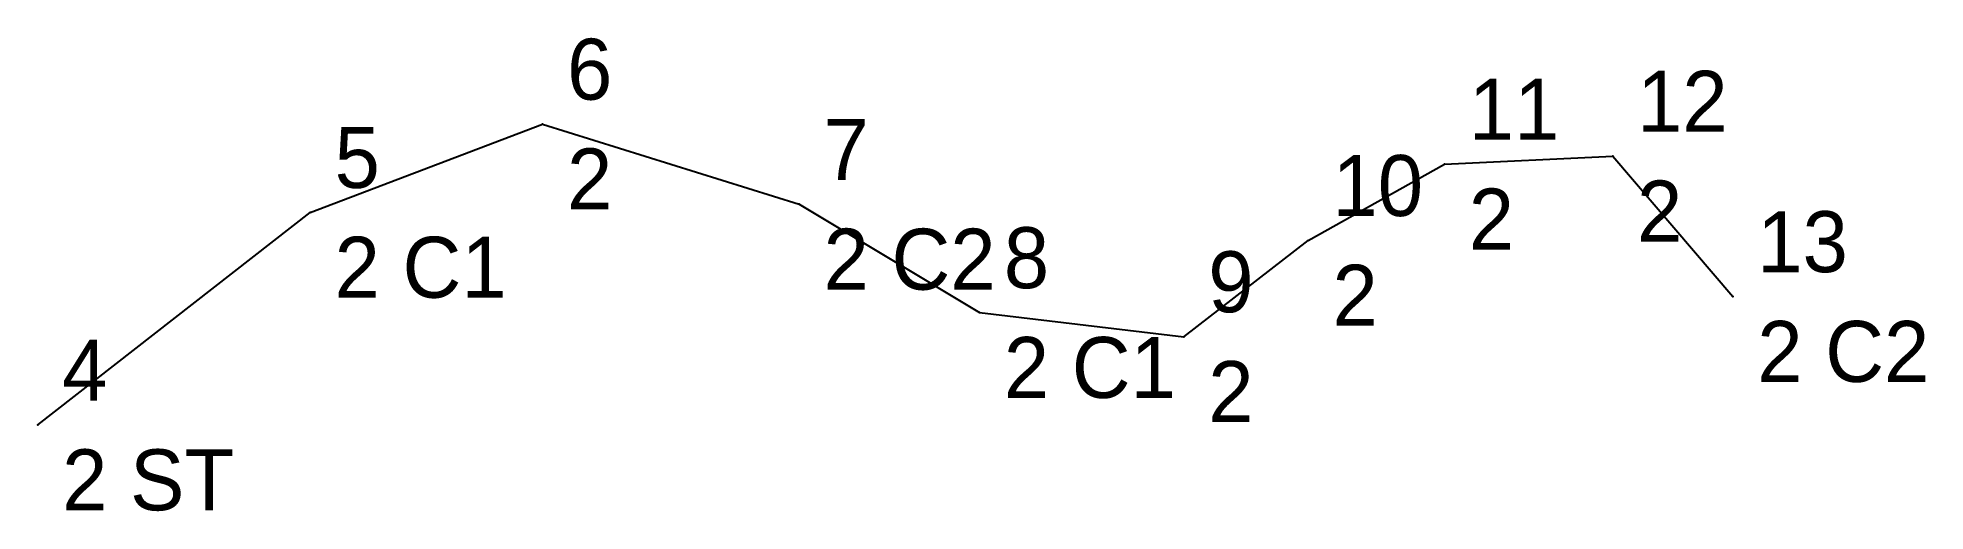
# Model space of a CAD drawing. Header units: metres. Extents: x 142022.9 to 142053.9, y 6169664.8 to 6169672.5.
import ezdxf

# ---------------------------------------------------------------- set-up
doc = ezdxf.new("R2010")
doc.units = ezdxf.units.M
doc.layers.get('0').update_dxf_attribs({"linetype": 'CONTINUOUS'})
doc.layers.add('2', color=7, linetype='CONTINUOUS')

# ---------------------------------------------------------------- blocks, each defined once
blk = doc.blocks.new('DOT', base_point=(100, 100))
at = {"color": 0}
blk.add_point((100, 100), dxfattribs=at)
at = {"flags": 1}
for tag in ['NAME', 'FEATURE_CODE']:
    blk.add_attdef(tag, (0, 0), '', height=1, dxfattribs=at)

msp = doc.modelspace()

# ---------------------------------------------------------------- linework, layer by layer
at = {"layer": '2'}
msp.add_polyline3d([(142022.865, 6169666.167, 0), (142027.338, 6169669.654, 0), (142031.154, 6169671.102, 0), (142035.365, 6169669.786, 0), (142038.325, 6169668.01, 0), (142041.681, 6169667.615, 0), (142043.72, 6169669.194, 0), (142045.957, 6169670.444, 0), (142048.72, 6169670.575, 0), (142050.694, 6169668.273, 0)], dxfattribs=at)

# ---------------------------------------------------------------- block references
ref = msp.add_blockref('DOT', (142031.154, 6169671.102), dxfattribs=dict(at, xscale=0.01, yscale=0.01, zscale=0.01))
ref.add_attrib('NAME', '6', (142031.554, 6169671.502), dxfattribs={"layer": '0', "height": 1})
ref.add_attrib('FEATURE_CODE', '2', (142031.554, 6169669.702), dxfattribs={"layer": '0', "height": 1})
ref = msp.add_blockref('DOT', (142048.72, 6169670.575), dxfattribs=dict(at, xscale=0.01, yscale=0.01, zscale=0.01))
ref.add_attrib('NAME', '12', (142049.12, 6169670.975), dxfattribs={"layer": '0', "height": 1})
ref.add_attrib('FEATURE_CODE', '2', (142049.12, 6169669.175), dxfattribs={"layer": '0', "height": 1})
ref = msp.add_blockref('DOT', (142045.957, 6169670.444), dxfattribs=dict(at, xscale=0.01, yscale=0.01, zscale=0.01))
ref.add_attrib('NAME', '11', (142046.357, 6169670.844), dxfattribs={"layer": '0', "height": 1})
ref.add_attrib('FEATURE_CODE', '2', (142046.357, 6169669.044), dxfattribs={"layer": '0', "height": 1})
ref = msp.add_blockref('DOT', (142027.338, 6169669.654), dxfattribs=dict(at, xscale=0.01, yscale=0.01, zscale=0.01))
ref.add_attrib('NAME', '5', (142027.738, 6169670.054), dxfattribs={"layer": '0', "height": 1})
ref.add_attrib('FEATURE_CODE', '2 C1', (142027.738, 6169668.254), dxfattribs={"layer": '0', "height": 1})
ref = msp.add_blockref('DOT', (142035.365, 6169669.786), dxfattribs=dict(at, xscale=0.01, yscale=0.01, zscale=0.01))
ref.add_attrib('NAME', '7', (142035.765, 6169670.186), dxfattribs={"layer": '0', "height": 1})
ref.add_attrib('FEATURE_CODE', '2 C2', (142035.765, 6169668.386), dxfattribs={"layer": '0', "height": 1})
ref = msp.add_blockref('DOT', (142043.72, 6169669.194), dxfattribs=dict(at, xscale=0.01, yscale=0.01, zscale=0.01))
ref.add_attrib('NAME', '10', (142044.12, 6169669.594), dxfattribs={"layer": '0', "height": 1})
ref.add_attrib('FEATURE_CODE', '2', (142044.12, 6169667.794), dxfattribs={"layer": '0', "height": 1})
ref = msp.add_blockref('DOT', (142038.325, 6169668.01), dxfattribs=dict(at, xscale=0.01, yscale=0.01, zscale=0.01))
ref.add_attrib('NAME', '8', (142038.725, 6169668.41), dxfattribs={"layer": '0', "height": 1})
ref.add_attrib('FEATURE_CODE', '2 C1', (142038.725, 6169666.61), dxfattribs={"layer": '0', "height": 1})
ref = msp.add_blockref('DOT', (142050.694, 6169668.273), dxfattribs=dict(at, xscale=0.01, yscale=0.01, zscale=0.01))
ref.add_attrib('NAME', '13', (142051.094, 6169668.673), dxfattribs={"layer": '0', "height": 1})
ref.add_attrib('FEATURE_CODE', '2 C2', (142051.094, 6169666.873), dxfattribs={"layer": '0', "height": 1})
ref = msp.add_blockref('DOT', (142041.681, 6169667.615), dxfattribs=dict(at, xscale=0.01, yscale=0.01, zscale=0.01))
ref.add_attrib('NAME', '9', (142042.081, 6169668.015), dxfattribs={"layer": '0', "height": 1})
ref.add_attrib('FEATURE_CODE', '2', (142042.081, 6169666.215), dxfattribs={"layer": '0', "height": 1})
ref = msp.add_blockref('DOT', (142022.865, 6169666.167), dxfattribs=dict(at, xscale=0.01, yscale=0.01, zscale=0.01))
ref.add_attrib('NAME', '4', (142023.265, 6169666.567), dxfattribs={"layer": '0', "height": 1})
ref.add_attrib('FEATURE_CODE', '2 ST', (142023.265, 6169664.767), dxfattribs={"layer": '0', "height": 1})

doc.saveas('drawing.dxf')
